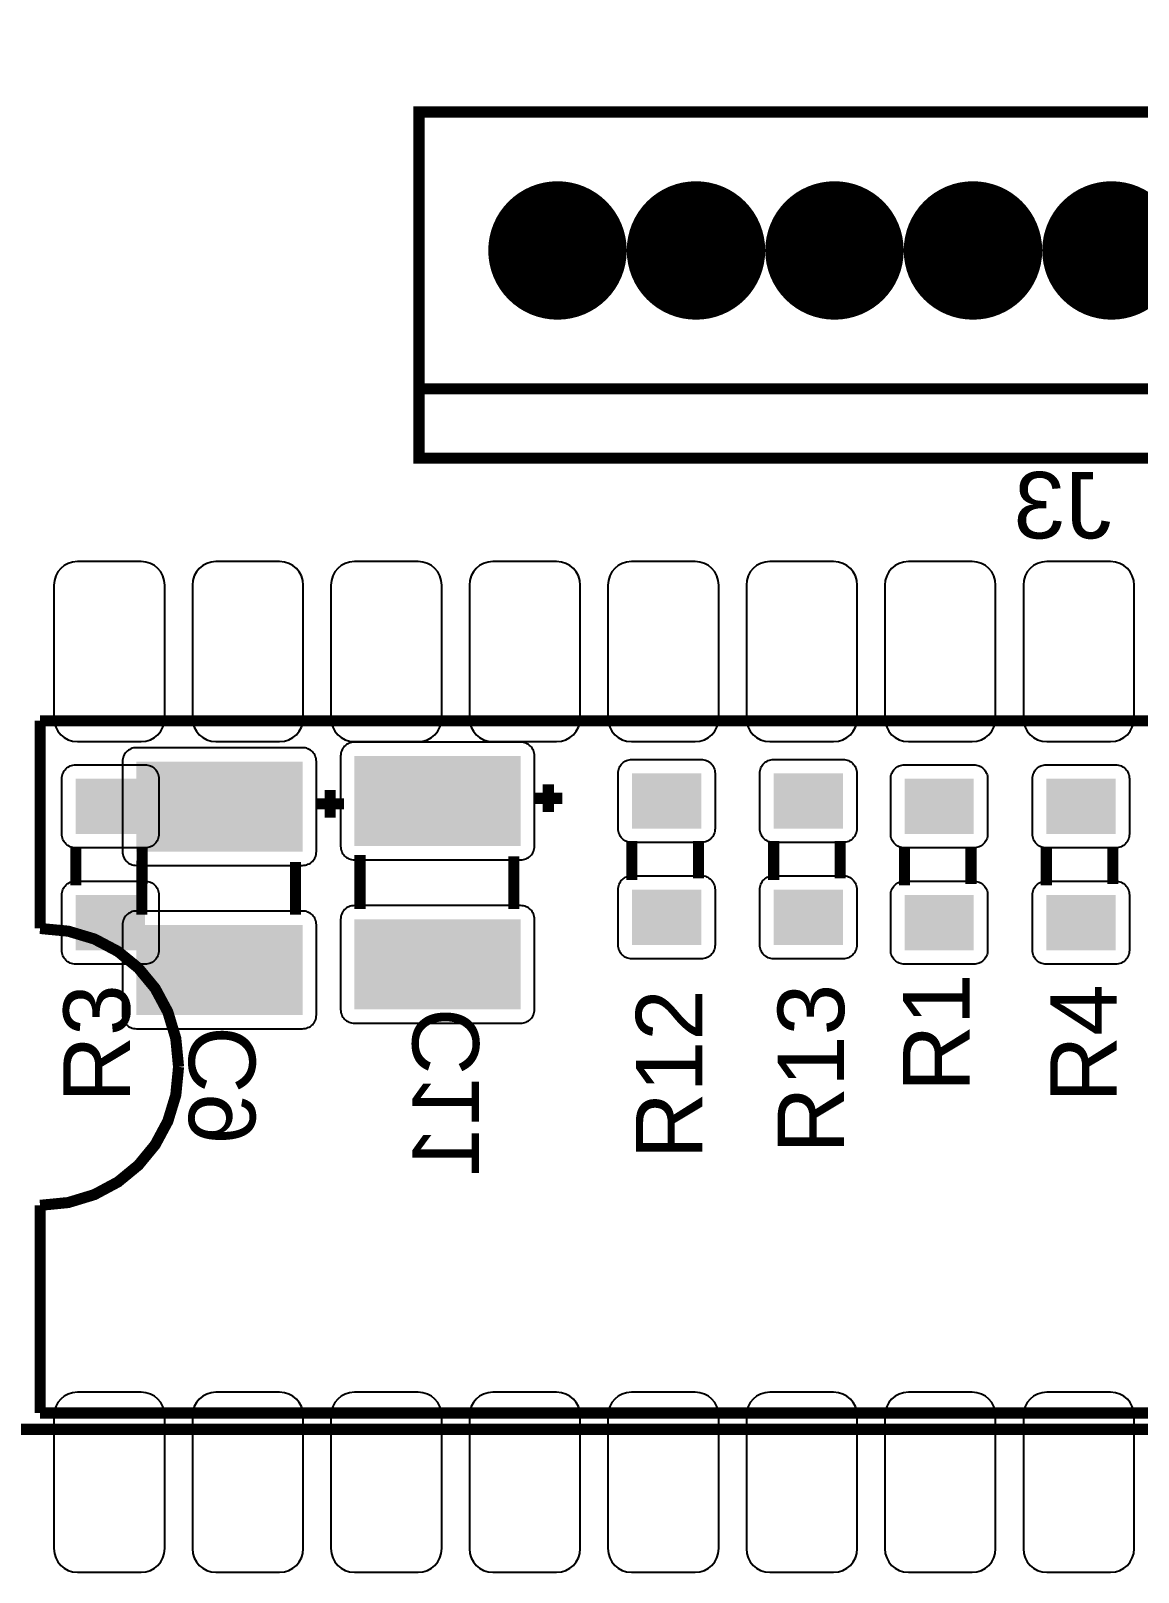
# Model space of a CAD drawing. Header units: inches. Extents: x -2.28 to 2.28, y -1.45 to 1.48.
# Drawn here: x -0.994 to -0.195, y -0.832 to 0.281 of the extents above; entities that cross this region are included whole.
import ezdxf

# ---------------------------------------------------------------- set-up
doc = ezdxf.new("R2010")
doc.units = ezdxf.units.IN
doc.layers.get('0').update_dxf_attribs({"linetype": 'CONTINUOUS'})

# ---------------------------------------------------------------- blocks, each defined once
blk = doc.blocks.new('RPAD')
blk.add_trace([(-0.5, -0.5), (-0.5, 0.5), (0.5, -0.5), (0.5, 0.5)])
blk = doc.blocks.new('EPAD')
at = {"const_width": 0.5}
blk.add_lwpolyline([(-0.25, 0, 1), (0.25, 0, 1)], format="xyb", close=True, dxfattribs=at)

msp = doc.modelspace()

# ---------------------------------------------------------------- linework, layer by layer
at = {"const_width": 0.008}
for points in [[(-1.047567, 0.766811), (-1.047567, -0.689882), (-1.046783, -0.697932), (-1.04453, -0.705376), (-1.036187, -0.717872), (-1.023691, -0.726215), (-1.016247, -0.728469), (-1.008197, -0.729252), (1.708339, -0.729252)], [(-1.047567, 0.766811), (-1.047567, -0.689882), (-1.046783, -0.697932), (-1.04453, -0.705376), (-1.036187, -0.717872), (-1.023691, -0.726215), (-1.016247, -0.728469), (-1.008197, -0.729252), (1.708339, -0.729252)], [(-1.047567, 0.766811), (-1.047567, -0.689882), (-1.046783, -0.697932), (-1.04453, -0.705376), (-1.036187, -0.717872), (-1.023691, -0.726215), (-1.016247, -0.728469), (-1.008197, -0.729252), (1.708339, -0.729252)], [(-0.714173, -0.027669), (0.185827, -0.027669), (0.185827, 0.222331), (-0.714173, 0.222331), (-0.714173, -0.027669)], [(-0.714173, -0.027669), (0.185827, -0.027669), (0.185827, 0.222331), (-0.714173, 0.222331), (-0.714173, -0.027669)], [(-0.714173, -0.027669), (0.185827, -0.027669), (0.185827, 0.222331), (-0.714173, 0.222331), (-0.714173, -0.027669)], [(-0.714173, 0.022331), (0.185827, 0.022331)], [(-0.714173, 0.022331), (0.185827, 0.022331)], [(-0.714173, 0.022331), (0.185827, 0.022331)], [(-0.987795, -0.217433), (-0.987795, -0.367433)], [(-0.987795, -0.217433), (1.012205, -0.217433)], [(-0.987795, -0.217433), (-0.987795, -0.367433)], [(-0.987795, -0.217433), (1.012205, -0.217433)], [(-0.987795, -0.217433), (-0.987795, -0.367433)], [(-0.987795, -0.217433), (1.012205, -0.217433)], [(-0.778268, -0.287354), (-0.778268, -0.267354)], [(-0.778268, -0.287354), (-0.778268, -0.267354)], [(-0.778268, -0.287354), (-0.778268, -0.267354)], [(-0.620787, -0.283417), (-0.620787, -0.263417)], [(-0.620787, -0.283417), (-0.620787, -0.263417)], [(-0.620787, -0.283417), (-0.620787, -0.263417)], [(-0.788268, -0.277354), (-0.768268, -0.277354)], [(-0.788268, -0.277354), (-0.768268, -0.277354)], [(-0.788268, -0.277354), (-0.768268, -0.277354)], [(-0.630787, -0.273417), (-0.610787, -0.273417)], [(-0.630787, -0.273417), (-0.610787, -0.273417)], [(-0.630787, -0.273417), (-0.610787, -0.273417)], [(-0.560433, -0.304307), (-0.560433, -0.332307)], [(-0.560433, -0.304307), (-0.560433, -0.332307)], [(-0.560433, -0.304307), (-0.560433, -0.332307)], [(-0.512433, -0.304307), (-0.512433, -0.331307)], [(-0.512433, -0.304307), (-0.512433, -0.331307)], [(-0.512433, -0.304307), (-0.512433, -0.331307)], [(-0.458071, -0.304307), (-0.458071, -0.332307)], [(-0.458071, -0.304307), (-0.458071, -0.332307)], [(-0.458071, -0.304307), (-0.458071, -0.332307)], [(-0.410071, -0.304307), (-0.410071, -0.331307)], [(-0.410071, -0.304307), (-0.410071, -0.331307)], [(-0.410071, -0.304307), (-0.410071, -0.331307)], [(-0.962008, -0.308244), (-0.962008, -0.336244)], [(-0.962008, -0.308244), (-0.962008, -0.336244)], [(-0.962008, -0.308244), (-0.962008, -0.336244)], [(-0.914008, -0.308244), (-0.914008, -0.335244)], [(-0.914008, -0.308244), (-0.914008, -0.335244)], [(-0.914008, -0.308244), (-0.914008, -0.335244)], [(-0.756787, -0.353417), (-0.756787, -0.314417)], [(-0.756787, -0.353417), (-0.756787, -0.314417)], [(-0.756787, -0.353417), (-0.756787, -0.314417)], [(-0.645787, -0.353417), (-0.645787, -0.315417)], [(-0.645787, -0.353417), (-0.645787, -0.315417)], [(-0.645787, -0.353417), (-0.645787, -0.315417)], [(-0.363583, -0.308244), (-0.363583, -0.336244)], [(-0.363583, -0.308244), (-0.363583, -0.336244)], [(-0.363583, -0.308244), (-0.363583, -0.336244)], [(-0.315583, -0.308244), (-0.315583, -0.335244)], [(-0.315583, -0.308244), (-0.315583, -0.335244)], [(-0.315583, -0.308244), (-0.315583, -0.335244)], [(-0.26122, -0.308244), (-0.26122, -0.336244)], [(-0.26122, -0.308244), (-0.26122, -0.336244)], [(-0.26122, -0.308244), (-0.26122, -0.336244)], [(-0.21322, -0.308244), (-0.21322, -0.335244)], [(-0.21322, -0.308244), (-0.21322, -0.335244)], [(-0.21322, -0.308244), (-0.21322, -0.335244)], [(-0.914268, -0.357354), (-0.914268, -0.318354)], [(-0.914268, -0.357354), (-0.914268, -0.318354)], [(-0.914268, -0.357354), (-0.914268, -0.318354)], [(-0.803268, -0.357354), (-0.803268, -0.319354)], [(-0.803268, -0.357354), (-0.803268, -0.319354)], [(-0.803268, -0.357354), (-0.803268, -0.319354)], [(-0.887795, -0.467433), (-0.889795, -0.446771), (-0.895545, -0.427761), (-0.90467, -0.410744), (-0.916795, -0.396058), (-0.931545, -0.384044), (-0.948545, -0.375043), (-0.96742, -0.369392), (-0.987795, -0.367433)], [(-0.887795, -0.467433), (-0.889795, -0.446771), (-0.895545, -0.427761), (-0.90467, -0.410744), (-0.916795, -0.396058), (-0.931545, -0.384044), (-0.948545, -0.375043), (-0.96742, -0.369392), (-0.987795, -0.367433)], [(-0.887795, -0.467433), (-0.889795, -0.446771), (-0.895545, -0.427761), (-0.90467, -0.410744), (-0.916795, -0.396058), (-0.931545, -0.384044), (-0.948545, -0.375043), (-0.96742, -0.369392), (-0.987795, -0.367433)], [(-0.887795, -0.467433), (-0.889795, -0.487808), (-0.895545, -0.506683), (-0.90467, -0.523683), (-0.916795, -0.538433), (-0.931545, -0.550558), (-0.948545, -0.559683), (-0.96742, -0.565433), (-0.987795, -0.567433)], [(-0.887795, -0.467433), (-0.889795, -0.487808), (-0.895545, -0.506683), (-0.90467, -0.523683), (-0.916795, -0.538433), (-0.931545, -0.550558), (-0.948545, -0.559683), (-0.96742, -0.565433), (-0.987795, -0.567433)], [(-0.887795, -0.467433), (-0.889795, -0.487808), (-0.895545, -0.506683), (-0.90467, -0.523683), (-0.916795, -0.538433), (-0.931545, -0.550558), (-0.948545, -0.559683), (-0.96742, -0.565433), (-0.987795, -0.567433)], [(-0.987795, -0.567433), (-0.987795, -0.717433)], [(-0.987795, -0.567433), (-0.987795, -0.717433)], [(-0.987795, -0.567433), (-0.987795, -0.717433)], [(-0.987795, -0.717433), (1.012205, -0.717433)], [(-0.987795, -0.717433), (1.012205, -0.717433)], [(-0.987795, -0.717433), (1.012205, -0.717433)]]:
    msp.add_lwpolyline(points, dxfattribs=at)
for points in [[(-0.960795, -0.232433), (-0.914795, -0.232433), (-0.911319, -0.232095), (-0.908105, -0.231122), (-0.905214, -0.229576), (-0.902709, -0.227519), (-0.900653, -0.225014), (-0.899107, -0.222123), (-0.898133, -0.218909), (-0.897795, -0.215433), (-0.897795, -0.119433), (-0.898133, -0.115957), (-0.899107, -0.112743), (-0.900653, -0.109852), (-0.902709, -0.107347), (-0.905214, -0.105291), (-0.908105, -0.103744), (-0.911319, -0.102771), (-0.914795, -0.102433), (-0.960795, -0.102433), (-0.964271, -0.102771), (-0.967485, -0.103744), (-0.970376, -0.105291), (-0.972881, -0.107347), (-0.974938, -0.109852), (-0.976484, -0.112743), (-0.977457, -0.115957), (-0.977795, -0.119433), (-0.977795, -0.215433), (-0.977457, -0.218909), (-0.976484, -0.222123), (-0.974938, -0.225014), (-0.972881, -0.227519), (-0.970376, -0.229576), (-0.967485, -0.231122), (-0.964271, -0.232095), (-0.960795, -0.232433)], [(-0.860795, -0.232433), (-0.814795, -0.232433), (-0.811319, -0.232095), (-0.808105, -0.231122), (-0.805214, -0.229576), (-0.802709, -0.227519), (-0.800653, -0.225014), (-0.799107, -0.222123), (-0.798133, -0.218909), (-0.797795, -0.215433), (-0.797795, -0.119433), (-0.798133, -0.115957), (-0.799107, -0.112743), (-0.800653, -0.109852), (-0.802709, -0.107347), (-0.805214, -0.105291), (-0.808105, -0.103744), (-0.811319, -0.102771), (-0.814795, -0.102433), (-0.860795, -0.102433), (-0.864271, -0.102771), (-0.867485, -0.103744), (-0.870376, -0.105291), (-0.872881, -0.107347), (-0.874938, -0.109852), (-0.876484, -0.112743), (-0.877457, -0.115957), (-0.877795, -0.119433), (-0.877795, -0.215433), (-0.877457, -0.218909), (-0.876484, -0.222123), (-0.874938, -0.225014), (-0.872881, -0.227519), (-0.870376, -0.229576), (-0.867485, -0.231122), (-0.864271, -0.232095), (-0.860795, -0.232433)], [(-0.760795, -0.232433), (-0.714795, -0.232433), (-0.711319, -0.232095), (-0.708105, -0.231122), (-0.705214, -0.229576), (-0.702709, -0.227519), (-0.700653, -0.225014), (-0.699107, -0.222123), (-0.698133, -0.218909), (-0.697795, -0.215433), (-0.697795, -0.119433), (-0.698133, -0.115957), (-0.699107, -0.112743), (-0.700653, -0.109852), (-0.702709, -0.107347), (-0.705214, -0.105291), (-0.708105, -0.103744), (-0.711319, -0.102771), (-0.714795, -0.102433), (-0.760795, -0.102433), (-0.764271, -0.102771), (-0.767485, -0.103744), (-0.770376, -0.105291), (-0.772881, -0.107347), (-0.774938, -0.109852), (-0.776484, -0.112743), (-0.777457, -0.115957), (-0.777795, -0.119433), (-0.777795, -0.215433), (-0.777457, -0.218909), (-0.776484, -0.222123), (-0.774938, -0.225014), (-0.772881, -0.227519), (-0.770376, -0.229576), (-0.767485, -0.231122), (-0.764271, -0.232095), (-0.760795, -0.232433)], [(-0.660795, -0.232433), (-0.614795, -0.232433), (-0.611319, -0.232095), (-0.608105, -0.231122), (-0.605214, -0.229576), (-0.602709, -0.227519), (-0.600653, -0.225014), (-0.599107, -0.222123), (-0.598133, -0.218909), (-0.597795, -0.215433), (-0.597795, -0.119433), (-0.598133, -0.115957), (-0.599107, -0.112743), (-0.600653, -0.109852), (-0.602709, -0.107347), (-0.605214, -0.105291), (-0.608105, -0.103744), (-0.611319, -0.102771), (-0.614795, -0.102433), (-0.660795, -0.102433), (-0.664271, -0.102771), (-0.667485, -0.103744), (-0.670376, -0.105291), (-0.672881, -0.107347), (-0.674938, -0.109852), (-0.676484, -0.112743), (-0.677457, -0.115957), (-0.677795, -0.119433), (-0.677795, -0.215433), (-0.677457, -0.218909), (-0.676484, -0.222123), (-0.674938, -0.225014), (-0.672881, -0.227519), (-0.670376, -0.229576), (-0.667485, -0.231122), (-0.664271, -0.232095), (-0.660795, -0.232433)], [(-0.560795, -0.232433), (-0.514795, -0.232433), (-0.511319, -0.232095), (-0.508105, -0.231122), (-0.505214, -0.229576), (-0.502709, -0.227519), (-0.500653, -0.225014), (-0.499107, -0.222123), (-0.498133, -0.218909), (-0.497795, -0.215433), (-0.497795, -0.119433), (-0.498133, -0.115957), (-0.499107, -0.112743), (-0.500653, -0.109852), (-0.502709, -0.107347), (-0.505214, -0.105291), (-0.508105, -0.103744), (-0.511319, -0.102771), (-0.514795, -0.102433), (-0.560795, -0.102433), (-0.564271, -0.102771), (-0.567485, -0.103744), (-0.570376, -0.105291), (-0.572881, -0.107347), (-0.574938, -0.109852), (-0.576484, -0.112743), (-0.577457, -0.115957), (-0.577795, -0.119433), (-0.577795, -0.215433), (-0.577457, -0.218909), (-0.576484, -0.222123), (-0.574938, -0.225014), (-0.572881, -0.227519), (-0.570376, -0.229576), (-0.567485, -0.231122), (-0.564271, -0.232095), (-0.560795, -0.232433)], [(-0.460795, -0.232433), (-0.414795, -0.232433), (-0.411319, -0.232095), (-0.408105, -0.231122), (-0.405214, -0.229576), (-0.402709, -0.227519), (-0.400653, -0.225014), (-0.399107, -0.222123), (-0.398133, -0.218909), (-0.397795, -0.215433), (-0.397795, -0.119433), (-0.398133, -0.115957), (-0.399107, -0.112743), (-0.400653, -0.109852), (-0.402709, -0.107347), (-0.405214, -0.105291), (-0.408105, -0.103744), (-0.411319, -0.102771), (-0.414795, -0.102433), (-0.460795, -0.102433), (-0.464271, -0.102771), (-0.467485, -0.103744), (-0.470376, -0.105291), (-0.472881, -0.107347), (-0.474938, -0.109852), (-0.476484, -0.112743), (-0.477457, -0.115957), (-0.477795, -0.119433), (-0.477795, -0.215433), (-0.477457, -0.218909), (-0.476484, -0.222123), (-0.474938, -0.225014), (-0.472881, -0.227519), (-0.470376, -0.229576), (-0.467485, -0.231122), (-0.464271, -0.232095), (-0.460795, -0.232433)], [(-0.360795, -0.232433), (-0.314795, -0.232433), (-0.311319, -0.232095), (-0.308105, -0.231122), (-0.305214, -0.229576), (-0.302709, -0.227519), (-0.300653, -0.225014), (-0.299107, -0.222123), (-0.298133, -0.218909), (-0.297795, -0.215433), (-0.297795, -0.119433), (-0.298133, -0.115957), (-0.299107, -0.112743), (-0.300653, -0.109852), (-0.302709, -0.107347), (-0.305214, -0.105291), (-0.308105, -0.103744), (-0.311319, -0.102771), (-0.314795, -0.102433), (-0.360795, -0.102433), (-0.364271, -0.102771), (-0.367485, -0.103744), (-0.370376, -0.105291), (-0.372881, -0.107347), (-0.374938, -0.109852), (-0.376484, -0.112743), (-0.377457, -0.115957), (-0.377795, -0.119433), (-0.377795, -0.215433), (-0.377457, -0.218909), (-0.376484, -0.222123), (-0.374938, -0.225014), (-0.372881, -0.227519), (-0.370376, -0.229576), (-0.367485, -0.231122), (-0.364271, -0.232095), (-0.360795, -0.232433)], [(-0.260795, -0.232433), (-0.214795, -0.232433), (-0.211319, -0.232095), (-0.208105, -0.231122), (-0.205214, -0.229576), (-0.202709, -0.227519), (-0.200653, -0.225014), (-0.199107, -0.222123), (-0.198133, -0.218909), (-0.197795, -0.215433), (-0.197795, -0.119433), (-0.198133, -0.115957), (-0.199107, -0.112743), (-0.200653, -0.109852), (-0.202709, -0.107347), (-0.205214, -0.105291), (-0.208105, -0.103744), (-0.211319, -0.102771), (-0.214795, -0.102433), (-0.260795, -0.102433), (-0.264271, -0.102771), (-0.267485, -0.103744), (-0.270376, -0.105291), (-0.272881, -0.107347), (-0.274938, -0.109852), (-0.276484, -0.112743), (-0.277457, -0.115957), (-0.277795, -0.119433), (-0.277795, -0.215433), (-0.277457, -0.218909), (-0.276484, -0.222123), (-0.274938, -0.225014), (-0.272881, -0.227519), (-0.270376, -0.229576), (-0.267485, -0.231122), (-0.264271, -0.232095), (-0.260795, -0.232433)], [(-0.630787, -0.307917), (-0.630787, -0.242917), (-0.630838, -0.241878), (-0.630986, -0.240873), (-0.631228, -0.239906), (-0.631559, -0.238982), (-0.631974, -0.238106), (-0.632469, -0.237281), (-0.633038, -0.236514), (-0.633678, -0.235808), (-0.634384, -0.235168), (-0.635152, -0.234598), (-0.635976, -0.234104), (-0.636852, -0.233689), (-0.637776, -0.233358), (-0.638743, -0.233116), (-0.639748, -0.232968), (-0.640787, -0.232917), (-0.760787, -0.232917), (-0.761827, -0.232968), (-0.762832, -0.233116), (-0.763799, -0.233358), (-0.764723, -0.233689), (-0.765599, -0.234104), (-0.766423, -0.234598), (-0.767191, -0.235168), (-0.767897, -0.235808), (-0.768537, -0.236514), (-0.769106, -0.237281), (-0.769601, -0.238106), (-0.770016, -0.238982), (-0.770346, -0.239906), (-0.770589, -0.240873), (-0.770737, -0.241878), (-0.770787, -0.242917), (-0.770787, -0.307917), (-0.770737, -0.308957), (-0.770589, -0.309962), (-0.770346, -0.310929), (-0.770016, -0.311853), (-0.769601, -0.312729), (-0.769106, -0.313553), (-0.768537, -0.314321), (-0.767897, -0.315027), (-0.767191, -0.315667), (-0.766423, -0.316236), (-0.765599, -0.316731), (-0.764723, -0.317146), (-0.763799, -0.317476), (-0.762832, -0.317719), (-0.761827, -0.317867), (-0.760787, -0.317917), (-0.640787, -0.317917), (-0.639748, -0.317867), (-0.638743, -0.317719), (-0.637776, -0.317476), (-0.636852, -0.317146), (-0.635976, -0.316731), (-0.635152, -0.316236), (-0.634384, -0.315667), (-0.633678, -0.315027), (-0.633038, -0.314321), (-0.632469, -0.313553), (-0.631974, -0.312729), (-0.631559, -0.311853), (-0.631228, -0.310929), (-0.630986, -0.309962), (-0.630838, -0.308957), (-0.630787, -0.307917)], [(-0.788268, -0.311854), (-0.788268, -0.246854), (-0.788318, -0.245815), (-0.788467, -0.24481), (-0.788709, -0.243843), (-0.789039, -0.242919), (-0.789454, -0.242043), (-0.789949, -0.241219), (-0.790518, -0.240451), (-0.791158, -0.239745), (-0.791865, -0.239105), (-0.792632, -0.238535), (-0.793456, -0.238041), (-0.794332, -0.237626), (-0.795256, -0.237295), (-0.796223, -0.237053), (-0.797228, -0.236905), (-0.798268, -0.236854), (-0.918268, -0.236854), (-0.919307, -0.236905), (-0.920312, -0.237053), (-0.921279, -0.237295), (-0.922203, -0.237626), (-0.92308, -0.238041), (-0.923904, -0.238535), (-0.924671, -0.239105), (-0.925377, -0.239745), (-0.926017, -0.240451), (-0.926587, -0.241219), (-0.927081, -0.242043), (-0.927496, -0.242919), (-0.927827, -0.243843), (-0.928069, -0.24481), (-0.928217, -0.245815), (-0.928268, -0.246854), (-0.928268, -0.311854), (-0.928217, -0.312894), (-0.928069, -0.313899), (-0.927827, -0.314866), (-0.927496, -0.31579), (-0.927081, -0.316666), (-0.926587, -0.31749), (-0.926017, -0.318258), (-0.925377, -0.318964), (-0.924671, -0.319604), (-0.923904, -0.320173), (-0.92308, -0.320668), (-0.922203, -0.321083), (-0.921279, -0.321413), (-0.920312, -0.321656), (-0.919307, -0.321804), (-0.918268, -0.321854), (-0.798268, -0.321854), (-0.797228, -0.321804), (-0.796223, -0.321656), (-0.795256, -0.321413), (-0.794332, -0.321083), (-0.793456, -0.320668), (-0.792632, -0.320173), (-0.791865, -0.319604), (-0.791158, -0.318964), (-0.790518, -0.318258), (-0.789949, -0.31749), (-0.789454, -0.316666), (-0.789039, -0.31579), (-0.788709, -0.314866), (-0.788467, -0.313899), (-0.788318, -0.312894), (-0.788268, -0.311854)], [(-0.902008, -0.259244), (-0.902008, -0.299244), (-0.902058, -0.300283), (-0.902207, -0.301289), (-0.902449, -0.302256), (-0.90278, -0.30318), (-0.903194, -0.304056), (-0.903689, -0.30488), (-0.904258, -0.305648), (-0.904898, -0.306354), (-0.905605, -0.306994), (-0.906372, -0.307563), (-0.907196, -0.308057), (-0.908072, -0.308472), (-0.908996, -0.308803), (-0.909963, -0.309045), (-0.910969, -0.309194), (-0.912008, -0.309244), (-0.962008, -0.309244), (-0.963047, -0.309194), (-0.964052, -0.309045), (-0.965019, -0.308803), (-0.965943, -0.308472), (-0.96682, -0.308057), (-0.967644, -0.307563), (-0.968411, -0.306994), (-0.969117, -0.306354), (-0.969757, -0.305648), (-0.970327, -0.30488), (-0.970822, -0.304056), (-0.971236, -0.30318), (-0.971567, -0.302256), (-0.971809, -0.301289), (-0.971957, -0.300283), (-0.972008, -0.299244), (-0.972008, -0.259244), (-0.971957, -0.258205), (-0.971809, -0.2572), (-0.971567, -0.256233), (-0.971236, -0.255309), (-0.970822, -0.254432), (-0.970327, -0.253608), (-0.969757, -0.252841), (-0.969117, -0.252135), (-0.968411, -0.251494), (-0.967644, -0.250925), (-0.96682, -0.250431), (-0.965943, -0.250016), (-0.965019, -0.249685), (-0.964052, -0.249443), (-0.963047, -0.249294), (-0.962008, -0.249244), (-0.912008, -0.249244), (-0.910969, -0.249294), (-0.909963, -0.249443), (-0.908996, -0.249685), (-0.908072, -0.250016), (-0.907196, -0.250431), (-0.906372, -0.250925), (-0.905605, -0.251494), (-0.904898, -0.252135), (-0.904258, -0.252841), (-0.903689, -0.253608), (-0.903194, -0.254432), (-0.90278, -0.255309), (-0.902449, -0.256233), (-0.902207, -0.2572), (-0.902058, -0.258205), (-0.902008, -0.259244)], [(-0.500433, -0.255307), (-0.500433, -0.295307), (-0.500483, -0.296346), (-0.500632, -0.297352), (-0.500874, -0.298319), (-0.501205, -0.299243), (-0.501619, -0.300119), (-0.502114, -0.300943), (-0.502683, -0.301711), (-0.503324, -0.302417), (-0.50403, -0.303057), (-0.504797, -0.303626), (-0.505621, -0.30412), (-0.506498, -0.304535), (-0.507422, -0.304866), (-0.508389, -0.305108), (-0.509394, -0.305257), (-0.510433, -0.305307), (-0.560433, -0.305307), (-0.561472, -0.305257), (-0.562478, -0.305108), (-0.563444, -0.304866), (-0.564369, -0.304535), (-0.565245, -0.30412), (-0.566069, -0.303626), (-0.566836, -0.303057), (-0.567543, -0.302417), (-0.568183, -0.301711), (-0.568752, -0.300943), (-0.569247, -0.300119), (-0.569661, -0.299243), (-0.569992, -0.298319), (-0.570234, -0.297352), (-0.570383, -0.296346), (-0.570433, -0.295307), (-0.570433, -0.255307), (-0.570383, -0.254268), (-0.570234, -0.253263), (-0.569992, -0.252296), (-0.569661, -0.251372), (-0.569247, -0.250495), (-0.568752, -0.249671), (-0.568183, -0.248904), (-0.567543, -0.248198), (-0.566836, -0.247557), (-0.566069, -0.246988), (-0.565245, -0.246494), (-0.564369, -0.246079), (-0.563444, -0.245748), (-0.562478, -0.245506), (-0.561472, -0.245357), (-0.560433, -0.245307), (-0.510433, -0.245307), (-0.509394, -0.245357), (-0.508389, -0.245506), (-0.507422, -0.245748), (-0.506498, -0.246079), (-0.505621, -0.246494), (-0.504797, -0.246988), (-0.50403, -0.247557), (-0.503324, -0.248198), (-0.502683, -0.248904), (-0.502114, -0.249671), (-0.501619, -0.250495), (-0.501205, -0.251372), (-0.500874, -0.252296), (-0.500632, -0.253263), (-0.500483, -0.254268), (-0.500433, -0.255307)], [(-0.398071, -0.255307), (-0.398071, -0.295307), (-0.398121, -0.296346), (-0.39827, -0.297352), (-0.398512, -0.298319), (-0.398843, -0.299243), (-0.399257, -0.300119), (-0.399752, -0.300943), (-0.400321, -0.301711), (-0.400961, -0.302417), (-0.401668, -0.303057), (-0.402435, -0.303626), (-0.403259, -0.30412), (-0.404135, -0.304535), (-0.405059, -0.304866), (-0.406026, -0.305108), (-0.407031, -0.305257), (-0.408071, -0.305307), (-0.458071, -0.305307), (-0.45911, -0.305257), (-0.460115, -0.305108), (-0.461082, -0.304866), (-0.462006, -0.304535), (-0.462883, -0.30412), (-0.463707, -0.303626), (-0.464474, -0.303057), (-0.46518, -0.302417), (-0.46582, -0.301711), (-0.46639, -0.300943), (-0.466885, -0.300119), (-0.467299, -0.299243), (-0.46763, -0.298319), (-0.467872, -0.297352), (-0.46802, -0.296346), (-0.468071, -0.295307), (-0.468071, -0.255307), (-0.46802, -0.254268), (-0.467872, -0.253263), (-0.46763, -0.252296), (-0.467299, -0.251372), (-0.466885, -0.250495), (-0.46639, -0.249671), (-0.46582, -0.248904), (-0.46518, -0.248198), (-0.464474, -0.247557), (-0.463707, -0.246988), (-0.462883, -0.246494), (-0.462006, -0.246079), (-0.461082, -0.245748), (-0.460115, -0.245506), (-0.45911, -0.245357), (-0.458071, -0.245307), (-0.408071, -0.245307), (-0.407031, -0.245357), (-0.406026, -0.245506), (-0.405059, -0.245748), (-0.404135, -0.246079), (-0.403259, -0.246494), (-0.402435, -0.246988), (-0.401668, -0.247557), (-0.400961, -0.248198), (-0.400321, -0.248904), (-0.399752, -0.249671), (-0.399257, -0.250495), (-0.398843, -0.251372), (-0.398512, -0.252296), (-0.39827, -0.253263), (-0.398121, -0.254268), (-0.398071, -0.255307)], [(-0.303583, -0.259244), (-0.303583, -0.299244), (-0.303633, -0.300283), (-0.303781, -0.301289), (-0.304024, -0.302256), (-0.304354, -0.30318), (-0.304769, -0.304056), (-0.305264, -0.30488), (-0.305833, -0.305648), (-0.306473, -0.306354), (-0.30718, -0.306994), (-0.307947, -0.307563), (-0.308771, -0.308057), (-0.309647, -0.308472), (-0.310571, -0.308803), (-0.311538, -0.309045), (-0.312543, -0.309194), (-0.313583, -0.309244), (-0.363583, -0.309244), (-0.364622, -0.309194), (-0.365627, -0.309045), (-0.366594, -0.308803), (-0.367518, -0.308472), (-0.368394, -0.308057), (-0.369219, -0.307563), (-0.369986, -0.306994), (-0.370692, -0.306354), (-0.371332, -0.305648), (-0.371902, -0.30488), (-0.372396, -0.304056), (-0.372811, -0.30318), (-0.373142, -0.302256), (-0.373384, -0.301289), (-0.373532, -0.300283), (-0.373583, -0.299244), (-0.373583, -0.259244), (-0.373532, -0.258205), (-0.373384, -0.2572), (-0.373142, -0.256233), (-0.372811, -0.255309), (-0.372396, -0.254432), (-0.371902, -0.253608), (-0.371332, -0.252841), (-0.370692, -0.252135), (-0.369986, -0.251494), (-0.369219, -0.250925), (-0.368394, -0.250431), (-0.367518, -0.250016), (-0.366594, -0.249685), (-0.365627, -0.249443), (-0.364622, -0.249294), (-0.363583, -0.249244), (-0.313583, -0.249244), (-0.312543, -0.249294), (-0.311538, -0.249443), (-0.310571, -0.249685), (-0.309647, -0.250016), (-0.308771, -0.250431), (-0.307947, -0.250925), (-0.30718, -0.251494), (-0.306473, -0.252135), (-0.305833, -0.252841), (-0.305264, -0.253608), (-0.304769, -0.254432), (-0.304354, -0.255309), (-0.304024, -0.256233), (-0.303781, -0.2572), (-0.303633, -0.258205), (-0.303583, -0.259244)], [(-0.20122, -0.259244), (-0.20122, -0.299244), (-0.201271, -0.300283), (-0.201419, -0.301289), (-0.201661, -0.302256), (-0.201992, -0.30318), (-0.202407, -0.304056), (-0.202902, -0.30488), (-0.203471, -0.305648), (-0.204111, -0.306354), (-0.204817, -0.306994), (-0.205585, -0.307563), (-0.206409, -0.308057), (-0.207285, -0.308472), (-0.208209, -0.308803), (-0.209176, -0.309045), (-0.210181, -0.309194), (-0.21122, -0.309244), (-0.26122, -0.309244), (-0.26226, -0.309194), (-0.263265, -0.309045), (-0.264232, -0.308803), (-0.265156, -0.308472), (-0.266032, -0.308057), (-0.266856, -0.307563), (-0.267624, -0.306994), (-0.26833, -0.306354), (-0.26897, -0.305648), (-0.269539, -0.30488), (-0.270034, -0.304056), (-0.270449, -0.30318), (-0.27078, -0.302256), (-0.271022, -0.301289), (-0.27117, -0.300283), (-0.27122, -0.299244), (-0.27122, -0.259244), (-0.27117, -0.258205), (-0.271022, -0.2572), (-0.27078, -0.256233), (-0.270449, -0.255309), (-0.270034, -0.254432), (-0.269539, -0.253608), (-0.26897, -0.252841), (-0.26833, -0.252135), (-0.267624, -0.251494), (-0.266856, -0.250925), (-0.266032, -0.250431), (-0.265156, -0.250016), (-0.264232, -0.249685), (-0.263265, -0.249443), (-0.26226, -0.249294), (-0.26122, -0.249244), (-0.21122, -0.249244), (-0.210181, -0.249294), (-0.209176, -0.249443), (-0.208209, -0.249685), (-0.207285, -0.250016), (-0.206409, -0.250431), (-0.205585, -0.250925), (-0.204817, -0.251494), (-0.204111, -0.252135), (-0.203471, -0.252841), (-0.202902, -0.253608), (-0.202407, -0.254432), (-0.201992, -0.255309), (-0.201661, -0.256233), (-0.201419, -0.2572), (-0.201271, -0.258205), (-0.20122, -0.259244)], [(-0.902008, -0.343244), (-0.902008, -0.383244), (-0.902058, -0.384283), (-0.902207, -0.385289), (-0.902449, -0.386256), (-0.90278, -0.38718), (-0.903194, -0.388056), (-0.903689, -0.38888), (-0.904258, -0.389648), (-0.904898, -0.390354), (-0.905605, -0.390994), (-0.906372, -0.391563), (-0.907196, -0.392057), (-0.908072, -0.392472), (-0.908996, -0.392803), (-0.909963, -0.393045), (-0.910969, -0.393194), (-0.912008, -0.393244), (-0.962008, -0.393244), (-0.963047, -0.393194), (-0.964052, -0.393045), (-0.965019, -0.392803), (-0.965943, -0.392472), (-0.96682, -0.392057), (-0.967644, -0.391563), (-0.968411, -0.390994), (-0.969117, -0.390354), (-0.969757, -0.389648), (-0.970327, -0.38888), (-0.970822, -0.388056), (-0.971236, -0.38718), (-0.971567, -0.386256), (-0.971809, -0.385289), (-0.971957, -0.384283), (-0.972008, -0.383244), (-0.972008, -0.343244), (-0.971957, -0.342205), (-0.971809, -0.3412), (-0.971567, -0.340233), (-0.971236, -0.339309), (-0.970822, -0.338432), (-0.970327, -0.337608), (-0.969757, -0.336841), (-0.969117, -0.336135), (-0.968411, -0.335494), (-0.967644, -0.334925), (-0.96682, -0.334431), (-0.965943, -0.334016), (-0.965019, -0.333685), (-0.964052, -0.333443), (-0.963047, -0.333294), (-0.962008, -0.333244), (-0.912008, -0.333244), (-0.910969, -0.333294), (-0.909963, -0.333443), (-0.908996, -0.333685), (-0.908072, -0.334016), (-0.907196, -0.334431), (-0.906372, -0.334925), (-0.905605, -0.335494), (-0.904898, -0.336135), (-0.904258, -0.336841), (-0.903689, -0.337608), (-0.903194, -0.338432), (-0.90278, -0.339309), (-0.902449, -0.340233), (-0.902207, -0.3412), (-0.902058, -0.342205), (-0.902008, -0.343244)], [(-0.500433, -0.339307), (-0.500433, -0.379307), (-0.500483, -0.380346), (-0.500632, -0.381352), (-0.500874, -0.382319), (-0.501205, -0.383243), (-0.501619, -0.384119), (-0.502114, -0.384943), (-0.502683, -0.385711), (-0.503324, -0.386417), (-0.50403, -0.387057), (-0.504797, -0.387626), (-0.505621, -0.38812), (-0.506498, -0.388535), (-0.507422, -0.388866), (-0.508389, -0.389108), (-0.509394, -0.389257), (-0.510433, -0.389307), (-0.560433, -0.389307), (-0.561472, -0.389257), (-0.562478, -0.389108), (-0.563444, -0.388866), (-0.564369, -0.388535), (-0.565245, -0.38812), (-0.566069, -0.387626), (-0.566836, -0.387057), (-0.567543, -0.386417), (-0.568183, -0.385711), (-0.568752, -0.384943), (-0.569247, -0.384119), (-0.569661, -0.383243), (-0.569992, -0.382319), (-0.570234, -0.381352), (-0.570383, -0.380346), (-0.570433, -0.379307), (-0.570433, -0.339307), (-0.570383, -0.338268), (-0.570234, -0.337263), (-0.569992, -0.336296), (-0.569661, -0.335372), (-0.569247, -0.334495), (-0.568752, -0.333671), (-0.568183, -0.332904), (-0.567543, -0.332198), (-0.566836, -0.331557), (-0.566069, -0.330988), (-0.565245, -0.330494), (-0.564369, -0.330079), (-0.563444, -0.329748), (-0.562478, -0.329506), (-0.561472, -0.329357), (-0.560433, -0.329307), (-0.510433, -0.329307), (-0.509394, -0.329357), (-0.508389, -0.329506), (-0.507422, -0.329748), (-0.506498, -0.330079), (-0.505621, -0.330494), (-0.504797, -0.330988), (-0.50403, -0.331557), (-0.503324, -0.332198), (-0.502683, -0.332904), (-0.502114, -0.333671), (-0.501619, -0.334495), (-0.501205, -0.335372), (-0.500874, -0.336296), (-0.500632, -0.337263), (-0.500483, -0.338268), (-0.500433, -0.339307)], [(-0.398071, -0.339307), (-0.398071, -0.379307), (-0.398121, -0.380346), (-0.39827, -0.381352), (-0.398512, -0.382319), (-0.398843, -0.383243), (-0.399257, -0.384119), (-0.399752, -0.384943), (-0.400321, -0.385711), (-0.400961, -0.386417), (-0.401668, -0.387057), (-0.402435, -0.387626), (-0.403259, -0.38812), (-0.404135, -0.388535), (-0.405059, -0.388866), (-0.406026, -0.389108), (-0.407031, -0.389257), (-0.408071, -0.389307), (-0.458071, -0.389307), (-0.45911, -0.389257), (-0.460115, -0.389108), (-0.461082, -0.388866), (-0.462006, -0.388535), (-0.462883, -0.38812), (-0.463707, -0.387626), (-0.464474, -0.387057), (-0.46518, -0.386417), (-0.46582, -0.385711), (-0.46639, -0.384943), (-0.466885, -0.384119), (-0.467299, -0.383243), (-0.46763, -0.382319), (-0.467872, -0.381352), (-0.46802, -0.380346), (-0.468071, -0.379307), (-0.468071, -0.339307), (-0.46802, -0.338268), (-0.467872, -0.337263), (-0.46763, -0.336296), (-0.467299, -0.335372), (-0.466885, -0.334495), (-0.46639, -0.333671), (-0.46582, -0.332904), (-0.46518, -0.332198), (-0.464474, -0.331557), (-0.463707, -0.330988), (-0.462883, -0.330494), (-0.462006, -0.330079), (-0.461082, -0.329748), (-0.460115, -0.329506), (-0.45911, -0.329357), (-0.458071, -0.329307), (-0.408071, -0.329307), (-0.407031, -0.329357), (-0.406026, -0.329506), (-0.405059, -0.329748), (-0.404135, -0.330079), (-0.403259, -0.330494), (-0.402435, -0.330988), (-0.401668, -0.331557), (-0.400961, -0.332198), (-0.400321, -0.332904), (-0.399752, -0.333671), (-0.399257, -0.334495), (-0.398843, -0.335372), (-0.398512, -0.336296), (-0.39827, -0.337263), (-0.398121, -0.338268), (-0.398071, -0.339307)], [(-0.303583, -0.343244), (-0.303583, -0.383244), (-0.303633, -0.384283), (-0.303781, -0.385289), (-0.304024, -0.386256), (-0.304354, -0.38718), (-0.304769, -0.388056), (-0.305264, -0.38888), (-0.305833, -0.389648), (-0.306473, -0.390354), (-0.30718, -0.390994), (-0.307947, -0.391563), (-0.308771, -0.392057), (-0.309647, -0.392472), (-0.310571, -0.392803), (-0.311538, -0.393045), (-0.312543, -0.393194), (-0.313583, -0.393244), (-0.363583, -0.393244), (-0.364622, -0.393194), (-0.365627, -0.393045), (-0.366594, -0.392803), (-0.367518, -0.392472), (-0.368394, -0.392057), (-0.369219, -0.391563), (-0.369986, -0.390994), (-0.370692, -0.390354), (-0.371332, -0.389648), (-0.371902, -0.38888), (-0.372396, -0.388056), (-0.372811, -0.38718), (-0.373142, -0.386256), (-0.373384, -0.385289), (-0.373532, -0.384283), (-0.373583, -0.383244), (-0.373583, -0.343244), (-0.373532, -0.342205), (-0.373384, -0.3412), (-0.373142, -0.340233), (-0.372811, -0.339309), (-0.372396, -0.338432), (-0.371902, -0.337608), (-0.371332, -0.336841), (-0.370692, -0.336135), (-0.369986, -0.335494), (-0.369219, -0.334925), (-0.368394, -0.334431), (-0.367518, -0.334016), (-0.366594, -0.333685), (-0.365627, -0.333443), (-0.364622, -0.333294), (-0.363583, -0.333244), (-0.313583, -0.333244), (-0.312543, -0.333294), (-0.311538, -0.333443), (-0.310571, -0.333685), (-0.309647, -0.334016), (-0.308771, -0.334431), (-0.307947, -0.334925), (-0.30718, -0.335494), (-0.306473, -0.336135), (-0.305833, -0.336841), (-0.305264, -0.337608), (-0.304769, -0.338432), (-0.304354, -0.339309), (-0.304024, -0.340233), (-0.303781, -0.3412), (-0.303633, -0.342205), (-0.303583, -0.343244)], [(-0.20122, -0.343244), (-0.20122, -0.383244), (-0.201271, -0.384283), (-0.201419, -0.385289), (-0.201661, -0.386256), (-0.201992, -0.38718), (-0.202407, -0.388056), (-0.202902, -0.38888), (-0.203471, -0.389648), (-0.204111, -0.390354), (-0.204817, -0.390994), (-0.205585, -0.391563), (-0.206409, -0.392057), (-0.207285, -0.392472), (-0.208209, -0.392803), (-0.209176, -0.393045), (-0.210181, -0.393194), (-0.21122, -0.393244), (-0.26122, -0.393244), (-0.26226, -0.393194), (-0.263265, -0.393045), (-0.264232, -0.392803), (-0.265156, -0.392472), (-0.266032, -0.392057), (-0.266856, -0.391563), (-0.267624, -0.390994), (-0.26833, -0.390354), (-0.26897, -0.389648), (-0.269539, -0.38888), (-0.270034, -0.388056), (-0.270449, -0.38718), (-0.27078, -0.386256), (-0.271022, -0.385289), (-0.27117, -0.384283), (-0.27122, -0.383244), (-0.27122, -0.343244), (-0.27117, -0.342205), (-0.271022, -0.3412), (-0.27078, -0.340233), (-0.270449, -0.339309), (-0.270034, -0.338432), (-0.269539, -0.337608), (-0.26897, -0.336841), (-0.26833, -0.336135), (-0.267624, -0.335494), (-0.266856, -0.334925), (-0.266032, -0.334431), (-0.265156, -0.334016), (-0.264232, -0.333685), (-0.263265, -0.333443), (-0.26226, -0.333294), (-0.26122, -0.333244), (-0.21122, -0.333244), (-0.210181, -0.333294), (-0.209176, -0.333443), (-0.208209, -0.333685), (-0.207285, -0.334016), (-0.206409, -0.334431), (-0.205585, -0.334925), (-0.204817, -0.335494), (-0.204111, -0.336135), (-0.203471, -0.336841), (-0.202902, -0.337608), (-0.202407, -0.338432), (-0.201992, -0.339309), (-0.201661, -0.340233), (-0.201419, -0.3412), (-0.201271, -0.342205), (-0.20122, -0.343244)], [(-0.788268, -0.429854), (-0.788268, -0.364854), (-0.788318, -0.363815), (-0.788467, -0.36281), (-0.788709, -0.361843), (-0.789039, -0.360919), (-0.789454, -0.360043), (-0.789949, -0.359219), (-0.790518, -0.358451), (-0.791158, -0.357745), (-0.791865, -0.357105), (-0.792632, -0.356535), (-0.793456, -0.356041), (-0.794332, -0.355626), (-0.795256, -0.355295), (-0.796223, -0.355053), (-0.797228, -0.354905), (-0.798268, -0.354854), (-0.918268, -0.354854), (-0.919307, -0.354905), (-0.920312, -0.355053), (-0.921279, -0.355295), (-0.922203, -0.355626), (-0.92308, -0.356041), (-0.923904, -0.356535), (-0.924671, -0.357105), (-0.925377, -0.357745), (-0.926017, -0.358451), (-0.926587, -0.359219), (-0.927081, -0.360043), (-0.927496, -0.360919), (-0.927827, -0.361843), (-0.928069, -0.36281), (-0.928217, -0.363815), (-0.928268, -0.364854), (-0.928268, -0.429854), (-0.928217, -0.430894), (-0.928069, -0.431899), (-0.927827, -0.432866), (-0.927496, -0.43379), (-0.927081, -0.434666), (-0.926587, -0.43549), (-0.926017, -0.436258), (-0.925377, -0.436964), (-0.924671, -0.437604), (-0.923904, -0.438173), (-0.92308, -0.438668), (-0.922203, -0.439083), (-0.921279, -0.439413), (-0.920312, -0.439656), (-0.919307, -0.439804), (-0.918268, -0.439854), (-0.798268, -0.439854), (-0.797228, -0.439804), (-0.796223, -0.439656), (-0.795256, -0.439413), (-0.794332, -0.439083), (-0.793456, -0.438668), (-0.792632, -0.438173), (-0.791865, -0.437604), (-0.791158, -0.436964), (-0.790518, -0.436258), (-0.789949, -0.43549), (-0.789454, -0.434666), (-0.789039, -0.43379), (-0.788709, -0.432866), (-0.788467, -0.431899), (-0.788318, -0.430894), (-0.788268, -0.429854)], [(-0.630787, -0.425917), (-0.630787, -0.360917), (-0.630838, -0.359878), (-0.630986, -0.358873), (-0.631228, -0.357906), (-0.631559, -0.356982), (-0.631974, -0.356106), (-0.632469, -0.355281), (-0.633038, -0.354514), (-0.633678, -0.353808), (-0.634384, -0.353168), (-0.635152, -0.352598), (-0.635976, -0.352104), (-0.636852, -0.351689), (-0.637776, -0.351358), (-0.638743, -0.351116), (-0.639748, -0.350968), (-0.640787, -0.350917), (-0.760787, -0.350917), (-0.761827, -0.350968), (-0.762832, -0.351116), (-0.763799, -0.351358), (-0.764723, -0.351689), (-0.765599, -0.352104), (-0.766423, -0.352598), (-0.767191, -0.353168), (-0.767897, -0.353808), (-0.768537, -0.354514), (-0.769106, -0.355281), (-0.769601, -0.356106), (-0.770016, -0.356982), (-0.770346, -0.357906), (-0.770589, -0.358873), (-0.770737, -0.359878), (-0.770787, -0.360917), (-0.770787, -0.425917), (-0.770737, -0.426957), (-0.770589, -0.427962), (-0.770346, -0.428929), (-0.770016, -0.429853), (-0.769601, -0.430729), (-0.769106, -0.431553), (-0.768537, -0.432321), (-0.767897, -0.433027), (-0.767191, -0.433667), (-0.766423, -0.434236), (-0.765599, -0.434731), (-0.764723, -0.435146), (-0.763799, -0.435476), (-0.762832, -0.435719), (-0.761827, -0.435867), (-0.760787, -0.435917), (-0.640787, -0.435917), (-0.639748, -0.435867), (-0.638743, -0.435719), (-0.637776, -0.435476), (-0.636852, -0.435146), (-0.635976, -0.434731), (-0.635152, -0.434236), (-0.634384, -0.433667), (-0.633678, -0.433027), (-0.633038, -0.432321), (-0.632469, -0.431553), (-0.631974, -0.430729), (-0.631559, -0.429853), (-0.631228, -0.428929), (-0.630986, -0.427962), (-0.630838, -0.426957), (-0.630787, -0.425917)], [(-0.914795, -0.702433), (-0.960795, -0.702433), (-0.964271, -0.702771), (-0.967485, -0.703744), (-0.970376, -0.705291), (-0.972881, -0.707347), (-0.974938, -0.709852), (-0.976484, -0.712743), (-0.977457, -0.715957), (-0.977795, -0.719433), (-0.977795, -0.815433), (-0.977457, -0.818909), (-0.976484, -0.822123), (-0.974938, -0.825014), (-0.972881, -0.827519), (-0.970376, -0.829576), (-0.967485, -0.831122), (-0.964271, -0.832095), (-0.960795, -0.832433), (-0.914795, -0.832433), (-0.911319, -0.832095), (-0.908105, -0.831122), (-0.905214, -0.829576), (-0.902709, -0.827519), (-0.900653, -0.825014), (-0.899107, -0.822123), (-0.898133, -0.818909), (-0.897795, -0.815433), (-0.897795, -0.719433), (-0.898133, -0.715957), (-0.899107, -0.712743), (-0.900653, -0.709852), (-0.902709, -0.707347), (-0.905214, -0.705291), (-0.908105, -0.703744), (-0.911319, -0.702771), (-0.914795, -0.702433)], [(-0.814795, -0.702433), (-0.860795, -0.702433), (-0.864271, -0.702771), (-0.867485, -0.703744), (-0.870376, -0.705291), (-0.872881, -0.707347), (-0.874938, -0.709852), (-0.876484, -0.712743), (-0.877457, -0.715957), (-0.877795, -0.719433), (-0.877795, -0.815433), (-0.877457, -0.818909), (-0.876484, -0.822123), (-0.874938, -0.825014), (-0.872881, -0.827519), (-0.870376, -0.829576), (-0.867485, -0.831122), (-0.864271, -0.832095), (-0.860795, -0.832433), (-0.814795, -0.832433), (-0.811319, -0.832095), (-0.808105, -0.831122), (-0.805214, -0.829576), (-0.802709, -0.827519), (-0.800653, -0.825014), (-0.799107, -0.822123), (-0.798133, -0.818909), (-0.797795, -0.815433), (-0.797795, -0.719433), (-0.798133, -0.715957), (-0.799107, -0.712743), (-0.800653, -0.709852), (-0.802709, -0.707347), (-0.805214, -0.705291), (-0.808105, -0.703744), (-0.811319, -0.702771), (-0.814795, -0.702433)], [(-0.714795, -0.702433), (-0.760795, -0.702433), (-0.764271, -0.702771), (-0.767485, -0.703744), (-0.770376, -0.705291), (-0.772881, -0.707347), (-0.774938, -0.709852), (-0.776484, -0.712743), (-0.777457, -0.715957), (-0.777795, -0.719433), (-0.777795, -0.815433), (-0.777457, -0.818909), (-0.776484, -0.822123), (-0.774938, -0.825014), (-0.772881, -0.827519), (-0.770376, -0.829576), (-0.767485, -0.831122), (-0.764271, -0.832095), (-0.760795, -0.832433), (-0.714795, -0.832433), (-0.711319, -0.832095), (-0.708105, -0.831122), (-0.705214, -0.829576), (-0.702709, -0.827519), (-0.700653, -0.825014), (-0.699107, -0.822123), (-0.698133, -0.818909), (-0.697795, -0.815433), (-0.697795, -0.719433), (-0.698133, -0.715957), (-0.699107, -0.712743), (-0.700653, -0.709852), (-0.702709, -0.707347), (-0.705214, -0.705291), (-0.708105, -0.703744), (-0.711319, -0.702771), (-0.714795, -0.702433)], [(-0.614795, -0.702433), (-0.660795, -0.702433), (-0.664271, -0.702771), (-0.667485, -0.703744), (-0.670376, -0.705291), (-0.672881, -0.707347), (-0.674938, -0.709852), (-0.676484, -0.712743), (-0.677457, -0.715957), (-0.677795, -0.719433), (-0.677795, -0.815433), (-0.677457, -0.818909), (-0.676484, -0.822123), (-0.674938, -0.825014), (-0.672881, -0.827519), (-0.670376, -0.829576), (-0.667485, -0.831122), (-0.664271, -0.832095), (-0.660795, -0.832433), (-0.614795, -0.832433), (-0.611319, -0.832095), (-0.608105, -0.831122), (-0.605214, -0.829576), (-0.602709, -0.827519), (-0.600653, -0.825014), (-0.599107, -0.822123), (-0.598133, -0.818909), (-0.597795, -0.815433), (-0.597795, -0.719433), (-0.598133, -0.715957), (-0.599107, -0.712743), (-0.600653, -0.709852), (-0.602709, -0.707347), (-0.605214, -0.705291), (-0.608105, -0.703744), (-0.611319, -0.702771), (-0.614795, -0.702433)], [(-0.514795, -0.702433), (-0.560795, -0.702433), (-0.564271, -0.702771), (-0.567485, -0.703744), (-0.570376, -0.705291), (-0.572881, -0.707347), (-0.574938, -0.709852), (-0.576484, -0.712743), (-0.577457, -0.715957), (-0.577795, -0.719433), (-0.577795, -0.815433), (-0.577457, -0.818909), (-0.576484, -0.822123), (-0.574938, -0.825014), (-0.572881, -0.827519), (-0.570376, -0.829576), (-0.567485, -0.831122), (-0.564271, -0.832095), (-0.560795, -0.832433), (-0.514795, -0.832433), (-0.511319, -0.832095), (-0.508105, -0.831122), (-0.505214, -0.829576), (-0.502709, -0.827519), (-0.500653, -0.825014), (-0.499107, -0.822123), (-0.498133, -0.818909), (-0.497795, -0.815433), (-0.497795, -0.719433), (-0.498133, -0.715957), (-0.499107, -0.712743), (-0.500653, -0.709852), (-0.502709, -0.707347), (-0.505214, -0.705291), (-0.508105, -0.703744), (-0.511319, -0.702771), (-0.514795, -0.702433)], [(-0.414795, -0.702433), (-0.460795, -0.702433), (-0.464271, -0.702771), (-0.467485, -0.703744), (-0.470376, -0.705291), (-0.472881, -0.707347), (-0.474938, -0.709852), (-0.476484, -0.712743), (-0.477457, -0.715957), (-0.477795, -0.719433), (-0.477795, -0.815433), (-0.477457, -0.818909), (-0.476484, -0.822123), (-0.474938, -0.825014), (-0.472881, -0.827519), (-0.470376, -0.829576), (-0.467485, -0.831122), (-0.464271, -0.832095), (-0.460795, -0.832433), (-0.414795, -0.832433), (-0.411319, -0.832095), (-0.408105, -0.831122), (-0.405214, -0.829576), (-0.402709, -0.827519), (-0.400653, -0.825014), (-0.399107, -0.822123), (-0.398133, -0.818909), (-0.397795, -0.815433), (-0.397795, -0.719433), (-0.398133, -0.715957), (-0.399107, -0.712743), (-0.400653, -0.709852), (-0.402709, -0.707347), (-0.405214, -0.705291), (-0.408105, -0.703744), (-0.411319, -0.702771), (-0.414795, -0.702433)], [(-0.314795, -0.702433), (-0.360795, -0.702433), (-0.364271, -0.702771), (-0.367485, -0.703744), (-0.370376, -0.705291), (-0.372881, -0.707347), (-0.374938, -0.709852), (-0.376484, -0.712743), (-0.377457, -0.715957), (-0.377795, -0.719433), (-0.377795, -0.815433), (-0.377457, -0.818909), (-0.376484, -0.822123), (-0.374938, -0.825014), (-0.372881, -0.827519), (-0.370376, -0.829576), (-0.367485, -0.831122), (-0.364271, -0.832095), (-0.360795, -0.832433), (-0.314795, -0.832433), (-0.311319, -0.832095), (-0.308105, -0.831122), (-0.305214, -0.829576), (-0.302709, -0.827519), (-0.300653, -0.825014), (-0.299107, -0.822123), (-0.298133, -0.818909), (-0.297795, -0.815433), (-0.297795, -0.719433), (-0.298133, -0.715957), (-0.299107, -0.712743), (-0.300653, -0.709852), (-0.302709, -0.707347), (-0.305214, -0.705291), (-0.308105, -0.703744), (-0.311319, -0.702771), (-0.314795, -0.702433)], [(-0.214795, -0.702433), (-0.260795, -0.702433), (-0.264271, -0.702771), (-0.267485, -0.703744), (-0.270376, -0.705291), (-0.272881, -0.707347), (-0.274938, -0.709852), (-0.276484, -0.712743), (-0.277457, -0.715957), (-0.277795, -0.719433), (-0.277795, -0.815433), (-0.277457, -0.818909), (-0.276484, -0.822123), (-0.274938, -0.825014), (-0.272881, -0.827519), (-0.270376, -0.829576), (-0.267485, -0.831122), (-0.264271, -0.832095), (-0.260795, -0.832433), (-0.214795, -0.832433), (-0.211319, -0.832095), (-0.208105, -0.831122), (-0.205214, -0.829576), (-0.202709, -0.827519), (-0.200653, -0.825014), (-0.199107, -0.822123), (-0.198133, -0.818909), (-0.197795, -0.815433), (-0.197795, -0.719433), (-0.198133, -0.715957), (-0.199107, -0.712743), (-0.200653, -0.709852), (-0.202709, -0.707347), (-0.205214, -0.705291), (-0.208105, -0.703744), (-0.211319, -0.702771), (-0.214795, -0.702433)]]:
    msp.add_lwpolyline(points, close=True)

# ---------------------------------------------------------------- block references
at = {"xscale": 0.1, "yscale": 0.1}
for p in [(-0.614173, 0.122331), (-0.514173, 0.122331), (-0.414173, 0.122331), (-0.314173, 0.122331), (-0.214173, 0.122331)]:
    msp.add_blockref('EPAD', p, dxfattribs=at)
at = {"rotation": -90}
for p, xscale, yscale in [((-0.700787, -0.275417), 0.065, 0.12), ((-0.858268, -0.279354), 0.065, 0.12), ((-0.535433, -0.275307), 0.04, 0.05), ((-0.433071, -0.275307), 0.04, 0.05), ((-0.937008, -0.279244), 0.04, 0.05), ((-0.338583, -0.279244), 0.04, 0.05), ((-0.23622, -0.279244), 0.04, 0.05), ((-0.937008, -0.363244), 0.04, 0.05), ((-0.535433, -0.359307), 0.04, 0.05), ((-0.433071, -0.359307), 0.04, 0.05), ((-0.338583, -0.363244), 0.04, 0.05), ((-0.23622, -0.363244), 0.04, 0.05), ((-0.858268, -0.397354), 0.065, 0.12), ((-0.700787, -0.393417), 0.065, 0.12)]:
    msp.add_blockref('RPAD', p, dxfattribs=dict(at, xscale=xscale, yscale=yscale))

# ---------------------------------------------------------------- texts
at = {"text_generation_flag": 2, "width": 1.041667}
msp.add_text('J3', height=0.048, dxfattribs=at).set_placement((-0.214173, -0.085669))
msp.add_text('J3', height=0.048, dxfattribs=at).set_placement((-0.214173, -0.085669))
msp.add_text('J3', height=0.048, dxfattribs=at).set_placement((-0.214173, -0.085669))
at = {"width": 1.041667}
for s, p in [('R3', (-0.922937, -0.493291)), ('R3', (-0.922937, -0.493291)), ('R3', (-0.922937, -0.493291)), ('R13', (-0.407189, -0.530102)), ('R13', (-0.407189, -0.530102)), ('R13', (-0.407189, -0.530102)), ('R1', (-0.316638, -0.485417)), ('R1', (-0.316638, -0.485417)), ('R1', (-0.316638, -0.485417)), ('R4', (-0.210339, -0.493291)), ('R4', (-0.210339, -0.493291)), ('R4', (-0.210339, -0.493291)), ('R12', (-0.509551, -0.534039)), ('R12', (-0.509551, -0.534039)), ('R12', (-0.509551, -0.534039))]:
    msp.add_text(s, height=0.048, rotation=90, dxfattribs=at).set_placement(p)
at = {"text_generation_flag": 2, "width": 1.041667}
for s, p in [('C11', (-0.670898, -0.424772)), ('C11', (-0.670898, -0.424772)), ('C11', (-0.670898, -0.424772)), ('C9', (-0.832315, -0.437961)), ('C9', (-0.832315, -0.437961)), ('C9', (-0.832315, -0.437961))]:
    msp.add_text(s, height=0.048, rotation=90, dxfattribs=at).set_placement(p)

doc.saveas('drawing.dxf')
